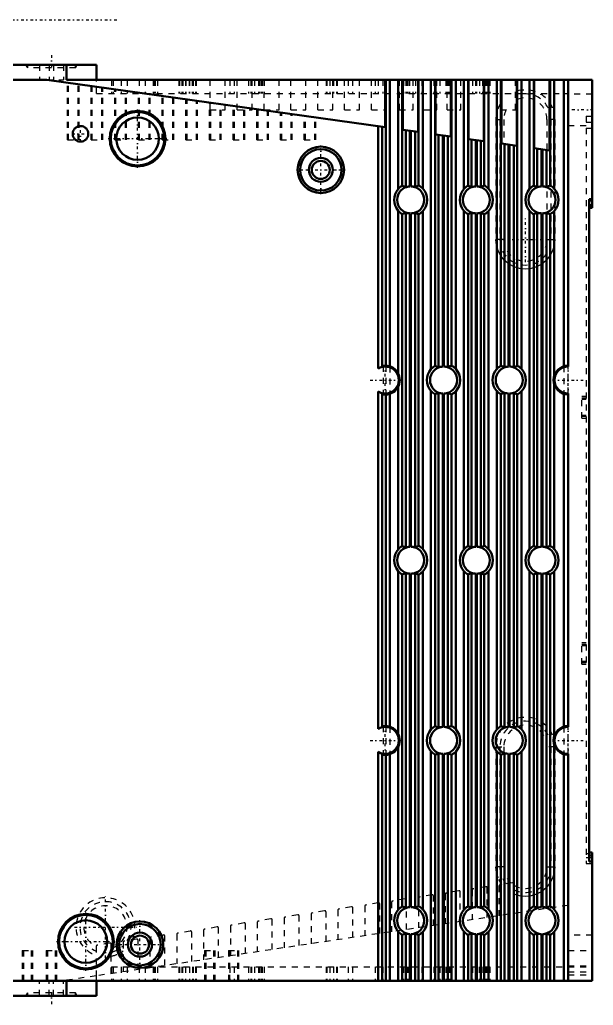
# Model space of a CAD drawing. Header units: millimetres. Extents: x 0 to 217, y 0 to 349.
# Drawn here: x 121.8 to 217.2, y 179.8 to 343.9 of the extents above; entities that cross this region are included whole.
import ezdxf

# ---------------------------------------------------------------- set-up
doc = ezdxf.new("R2010")
doc.units = ezdxf.units.MM
doc.linetypes.add('Center', pattern=[1.5, 0.45, -0.5, 0.05, -0.5])
doc.linetypes.add('Dashed', pattern=[2, 1, -1])
for name, color, linetype, lineweight in [('AM_4', 7, 'Continuous', 50), ('AM_6', 2, 'Continuous', 35), ('AM_7', 7, 'Center', 25), ('AM_9', 6, 'Dashed', 25)]:
    doc.layers.add(name, color=color, linetype=linetype, lineweight=lineweight)

# ---------------------------------------------------------------- blocks, each defined once
blk = doc.blocks.new('4_MADLN05SE_2_in_MADLN05SE_1100')
at = {"layer": 'AM_4'}
for p, q in [((109.04, 336.39), (134.54, 336.39)), ((129.54, 336.39), (129.54, 333.89)), ((134.54, 336.39), (134.54, 333.89)), ((126.29, 333.89), (111.94, 333.89)), ((126.29, 333.89), (182.61, 325.98)), ((217.04, 333.89), (129.54, 333.89)), ((182.61, 325.98), (182.61, 333.89)), ((182.69, 333.89), (182.69, 286.29)), ((183.39, 333.89), (183.39, 286.17)), ((184.75, 333.89), (184.75, 315.7)), ((185.45, 333.89), (185.45, 316.25)), ((185.53, 333.89), (185.53, 325.57)), ((188.08, 325.21), (188.08, 333.89)), ((188.16, 333.89), (188.16, 316.28)), ((188.86, 333.89), (188.86, 315.77)), ((190.22, 333.89), (190.22, 285.7)), ((190.92, 333.89), (190.92, 286.25)), ((191, 333.89), (191, 324.8)), ((193.55, 324.44), (193.55, 333.89)), ((193.63, 333.89), (193.63, 286.28)), ((194.33, 333.89), (194.33, 285.77)), ((195.69, 333.89), (195.69, 315.71)), ((196.39, 333.89), (196.39, 316.26)), ((196.47, 333.89), (196.47, 324.03)), ((199.02, 323.67), (199.02, 333.89)), ((199.1, 333.89), (199.1, 316.28)), ((199.8, 333.89), (199.8, 315.76)), ((201.16, 333.89), (201.16, 285.71)), ((201.86, 333.89), (201.86, 286.26)), ((201.94, 333.89), (201.94, 323.26)), ((204.49, 322.9), (204.49, 333.89)), ((204.57, 333.89), (204.57, 286.28)), ((205.27, 333.89), (205.27, 285.76)), ((206.63, 333.89), (206.63, 315.72)), ((207.33, 333.89), (207.33, 316.26)), ((207.41, 333.89), (207.41, 322.49)), ((209.96, 322.13), (209.96, 333.89)), ((210.04, 333.89), (210.04, 316.27)), ((210.74, 333.89), (210.74, 315.74)), ((212.34, 333.89), (212.34, 286.19)), ((213.04, 333.89), (213.04, 286.14)), ((217.04, 312.56), (217.04, 333.89)), ((181.42, 326.15), (181.42, 285.8)), ((182.11, 326.05), (182.11, 286.11)), ((185.53, 325.57), (188.08, 325.21)), ((186.02, 325.5), (186.02, 316.02)), ((186.72, 325.4), (186.72, 316.14)), ((186.89, 325.38), (186.89, 316.14)), ((187.58, 325.28), (187.58, 316.04)), ((191, 324.8), (193.55, 324.44)), ((191.49, 324.73), (191.49, 286.02)), ((192.19, 324.63), (192.19, 286.14)), ((192.36, 324.61), (192.36, 286.14)), ((193.05, 324.51), (193.05, 286.04)), ((196.47, 324.03), (199.02, 323.67)), ((196.96, 323.96), (196.96, 316.02)), ((197.66, 323.86), (197.66, 316.14)), ((197.83, 323.84), (197.83, 316.14)), ((198.52, 323.74), (198.52, 316.04)), ((201.94, 323.26), (204.49, 322.9)), ((202.43, 323.19), (202.43, 286.02)), ((203.13, 323.09), (203.13, 286.14)), ((203.3, 323.07), (203.3, 286.14)), ((203.99, 322.97), (203.99, 286.04)), ((207.41, 322.49), (209.96, 322.13)), ((207.9, 322.42), (207.9, 316.03)), ((208.6, 322.32), (208.6, 316.14)), ((208.77, 322.3), (208.77, 316.14)), ((209.46, 322.2), (209.46, 316.03)), ((216.54, 314.04), (216.54, 203.76)), ((216.54, 314.04), (217.04, 314.04)), ((184.75, 312.09), (184.75, 284.99)), ((188.86, 312.02), (188.86, 255.77)), ((195.69, 312.08), (195.69, 255.71)), ((199.8, 312.03), (199.8, 255.76)), ((206.63, 312.07), (206.63, 255.72)), ((210.74, 312.04), (210.74, 284.59)), ((216.54, 313.04), (217.04, 313.04)), ((216.54, 312.56), (217.04, 312.56)), ((185.45, 311.54), (185.45, 256.25)), ((186.02, 311.77), (186.02, 256.02)), ((186.72, 311.65), (186.72, 256.14)), ((186.89, 311.64), (186.89, 256.14)), ((187.58, 311.75), (187.58, 256.04)), ((188.16, 311.5), (188.16, 256.28)), ((196.39, 311.53), (196.39, 256.26)), ((196.96, 311.77), (196.96, 256.02)), ((197.66, 311.65), (197.66, 256.14)), ((197.83, 311.64), (197.83, 256.14)), ((198.52, 311.75), (198.52, 256.04)), ((199.1, 311.51), (199.1, 256.28)), ((207.33, 311.53), (207.33, 256.26)), ((207.9, 311.76), (207.9, 256.03)), ((208.6, 311.65), (208.6, 256.14)), ((208.77, 311.65), (208.77, 256.14)), ((209.46, 311.75), (209.46, 256.03)), ((210.04, 311.51), (210.04, 256.27)), ((182.11, 286.11), (182.27, 286.27)), ((184.75, 282.79), (184.75, 255.7)), ((210.74, 283.19), (210.74, 255.74)), ((181.42, 281.99), (181.42, 225.8)), ((182.11, 281.68), (182.11, 226.11)), ((182.27, 281.52), (182.11, 281.68)), ((182.69, 281.49), (182.69, 226.29)), ((183.39, 281.62), (183.39, 226.17)), ((190.22, 282.09), (190.22, 225.7)), ((190.92, 281.54), (190.92, 226.25)), ((191.49, 281.77), (191.49, 226.02)), ((192.19, 281.65), (192.19, 226.14)), ((192.36, 281.64), (192.36, 226.14)), ((193.05, 281.75), (193.05, 226.04)), ((193.63, 281.5), (193.63, 226.28)), ((194.33, 282.02), (194.33, 225.77)), ((201.16, 282.08), (201.16, 225.71)), ((201.86, 281.53), (201.86, 226.26)), ((202.43, 281.77), (202.43, 226.02)), ((203.13, 281.65), (203.13, 226.14)), ((203.3, 281.64), (203.3, 226.14)), ((203.99, 281.75), (203.99, 226.04)), ((204.57, 281.51), (204.57, 226.28)), ((205.27, 282.03), (205.27, 225.76)), ((212.34, 281.6), (212.34, 226.19)), ((213.04, 281.64), (213.04, 226.14)), ((184.75, 252.09), (184.75, 224.99)), ((185.45, 251.54), (185.45, 196.25)), ((186.02, 251.77), (186.02, 196.02)), ((186.72, 251.65), (186.72, 196.14)), ((186.89, 251.64), (186.89, 196.14)), ((187.58, 251.75), (187.58, 196.04)), ((188.16, 251.5), (188.16, 196.28)), ((188.86, 252.02), (188.86, 195.77)), ((195.69, 252.08), (195.69, 195.71)), ((196.39, 251.53), (196.39, 196.26)), ((196.96, 251.77), (196.96, 196.02)), ((197.66, 251.65), (197.66, 196.14)), ((197.83, 251.64), (197.83, 196.14)), ((198.52, 251.75), (198.52, 196.04)), ((199.1, 251.51), (199.1, 196.28)), ((199.8, 252.03), (199.8, 195.76)), ((206.63, 252.07), (206.63, 195.72)), ((207.33, 251.53), (207.33, 196.26)), ((207.9, 251.76), (207.9, 196.03)), ((208.6, 251.65), (208.6, 196.14)), ((208.77, 251.65), (208.77, 196.14)), ((209.46, 251.75), (209.46, 196.03)), ((210.04, 251.51), (210.04, 196.27)), ((210.74, 252.04), (210.74, 224.59)), ((182.11, 226.11), (182.27, 226.27)), ((210.74, 223.19), (210.74, 195.74)), ((181.42, 221.99), (181.42, 183.89)), ((182.11, 221.68), (182.11, 183.89)), ((182.27, 221.52), (182.11, 221.68)), ((183.39, 221.62), (183.39, 183.89)), ((184.75, 222.79), (184.75, 195.7)), ((190.22, 222.09), (190.22, 183.89)), ((190.92, 221.54), (190.92, 183.89)), ((191.49, 221.77), (191.49, 183.89)), ((192.19, 221.65), (192.19, 183.89)), ((192.36, 221.64), (192.36, 183.89)), ((193.05, 221.75), (193.05, 183.89)), ((194.33, 222.02), (194.33, 183.89)), ((201.16, 222.08), (201.16, 183.89)), ((202.43, 221.77), (202.43, 183.89)), ((203.13, 221.65), (203.13, 183.89)), ((203.3, 221.64), (203.3, 183.89)), ((203.99, 221.75), (203.99, 183.89)), ((205.27, 222.03), (205.27, 183.89)), ((212.34, 221.6), (212.34, 183.89)), ((213.04, 221.64), (213.04, 183.89)), ((182.69, 221.49), (182.69, 183.89)), ((193.63, 221.5), (193.63, 183.89)), ((201.86, 221.53), (201.86, 183.89)), ((204.57, 221.51), (204.57, 183.89)), ((216.54, 205.23), (217.04, 205.23)), ((217.04, 183.89), (217.04, 205.23)), ((216.54, 204.76), (217.04, 204.76)), ((216.54, 203.76), (217.04, 203.76)), ((184.75, 192.09), (184.75, 183.89)), ((188.86, 192.02), (188.86, 183.89)), ((195.69, 192.08), (195.69, 183.89)), ((199.8, 192.03), (199.8, 183.89)), ((206.63, 192.07), (206.63, 183.89)), ((210.74, 192.04), (210.74, 183.89)), ((185.45, 191.54), (185.45, 183.89)), ((186.02, 191.77), (186.02, 183.89)), ((186.72, 191.65), (186.72, 183.89)), ((186.89, 191.64), (186.89, 183.89)), ((187.58, 191.75), (187.58, 183.89)), ((188.16, 191.5), (188.16, 183.89)), ((196.39, 191.53), (196.39, 183.89)), ((196.96, 191.77), (196.96, 183.89)), ((197.66, 191.65), (197.66, 183.89)), ((197.83, 191.64), (197.83, 183.89)), ((198.52, 191.75), (198.52, 183.89)), ((199.1, 191.51), (199.1, 183.89)), ((207.33, 191.53), (207.33, 183.89)), ((207.9, 191.76), (207.9, 183.89)), ((208.6, 191.65), (208.6, 183.89)), ((208.77, 191.65), (208.77, 183.89)), ((209.46, 191.75), (209.46, 183.89)), ((210.04, 191.51), (210.04, 183.89)), ((111.94, 183.89), (217.04, 183.89)), ((129.54, 183.89), (129.54, 181.39)), ((134.54, 183.89), (134.54, 181.39)), ((109.04, 181.39), (134.54, 181.39))]:
    blk.add_line(p, q, dxfattribs=at)
for points in [[(184.75, 315.7), (185, 315.95), (185.19, 316.1), (185.35, 316.2), (185.43, 316.25), (185.45, 316.25)], [(185.45, 316.25), (185.78, 316.12), (186.02, 316.02)], [(186.72, 316.14), (186.49, 316.12), (186.29, 316.08), (186.13, 316.04), (186.04, 316.02), (186.02, 316.02)], [(187.58, 316.04), (187.54, 316.05), (187.42, 316.07), (187.25, 316.11), (187.03, 316.14), (186.89, 316.14)], [(187.58, 316.04), (187.91, 316.19), (188.16, 316.28)], [(188.16, 316.28), (188.2, 316.27), (188.29, 316.22), (188.43, 316.14), (188.6, 316.01), (188.86, 315.77)], [(195.69, 315.71), (195.94, 315.96), (196.13, 316.11), (196.29, 316.21), (196.37, 316.25), (196.39, 316.26)], [(196.39, 316.26), (196.72, 316.13), (196.96, 316.02)], [(197.66, 316.14), (197.43, 316.12), (197.23, 316.09), (197.07, 316.05), (196.98, 316.02), (196.96, 316.02)], [(198.52, 316.04), (198.48, 316.04), (198.36, 316.07), (198.19, 316.11), (197.97, 316.14), (197.83, 316.14)], [(198.52, 316.04), (198.85, 316.18), (199.1, 316.28)], [(199.1, 316.28), (199.14, 316.27), (199.23, 316.22), (199.37, 316.13), (199.54, 316), (199.8, 315.76)], [(206.63, 315.72), (206.88, 315.97), (207.07, 316.11), (207.23, 316.22), (207.32, 316.26), (207.33, 316.26)], [(207.33, 316.26), (207.66, 316.13), (207.9, 316.03)], [(208.6, 316.14), (208.38, 316.12), (208.17, 316.09), (208.01, 316.05), (207.92, 316.03), (207.9, 316.03)], [(209.46, 316.03), (209.42, 316.04), (209.3, 316.07), (209.13, 316.11), (208.91, 316.13), (208.77, 316.14)], [(209.46, 316.03), (209.79, 316.18), (210.04, 316.27)], [(210.04, 316.27), (210.08, 316.26), (210.17, 316.21), (210.31, 316.12), (210.48, 316), (210.74, 315.74)], [(185.45, 311.54), (185.41, 311.55), (185.32, 311.6), (185.19, 311.69), (185.02, 311.82), (184.75, 312.09)], [(188.86, 312.02), (188.6, 311.78), (188.41, 311.64), (188.25, 311.54), (188.17, 311.51), (188.16, 311.5)], [(196.39, 311.53), (196.35, 311.55), (196.26, 311.6), (196.12, 311.69), (195.96, 311.82), (195.69, 312.08)], [(199.8, 312.03), (199.54, 311.79), (199.35, 311.65), (199.19, 311.55), (199.11, 311.51), (199.1, 311.51)], [(207.33, 311.53), (207.29, 311.54), (207.2, 311.59), (207.06, 311.68), (206.9, 311.81), (206.63, 312.07)], [(210.74, 312.04), (210.49, 311.8), (210.29, 311.66), (210.13, 311.56), (210.05, 311.52), (210.04, 311.51)], [(186.02, 311.77), (185.7, 311.63), (185.45, 311.54)], [(186.02, 311.77), (186.07, 311.76), (186.18, 311.73), (186.36, 311.69), (186.58, 311.66), (186.72, 311.65)], [(186.89, 311.64), (187.11, 311.66), (187.31, 311.69), (187.47, 311.72), (187.57, 311.75), (187.58, 311.75)], [(188.16, 311.5), (187.82, 311.64), (187.58, 311.75)], [(196.96, 311.77), (196.64, 311.63), (196.39, 311.53)], [(196.96, 311.77), (197.01, 311.76), (197.12, 311.73), (197.3, 311.69), (197.52, 311.66), (197.66, 311.65)], [(197.83, 311.64), (198.05, 311.66), (198.25, 311.69), (198.41, 311.73), (198.51, 311.75), (198.52, 311.75)], [(199.1, 311.51), (198.76, 311.64), (198.52, 311.75)], [(207.9, 311.76), (207.58, 311.62), (207.33, 311.53)], [(207.9, 311.76), (207.95, 311.75), (208.06, 311.73), (208.24, 311.69), (208.46, 311.66), (208.6, 311.65)], [(208.77, 311.65), (208.99, 311.66), (209.19, 311.69), (209.35, 311.73), (209.45, 311.75), (209.46, 311.75)], [(210.04, 311.51), (209.7, 311.65), (209.46, 311.75)], [(182.11, 286.11), (182.07, 286.09), (181.95, 286.05), (181.78, 285.99), (181.58, 285.89), (181.42, 285.8)], [(190.22, 285.7), (190.47, 285.95), (190.66, 286.1), (190.82, 286.2), (190.9, 286.25), (190.92, 286.25)], [(190.92, 286.25), (191.25, 286.12), (191.49, 286.02)], [(192.19, 286.14), (191.96, 286.12), (191.76, 286.08), (191.6, 286.04), (191.51, 286.02), (191.49, 286.02)], [(193.05, 286.04), (193.01, 286.05), (192.89, 286.07), (192.72, 286.11), (192.5, 286.14), (192.36, 286.14)], [(193.05, 286.04), (193.38, 286.19), (193.63, 286.28)], [(193.63, 286.28), (193.67, 286.27), (193.76, 286.22), (193.9, 286.14), (194.07, 286.01), (194.33, 285.77)], [(201.16, 285.71), (201.41, 285.96), (201.6, 286.11), (201.76, 286.21), (201.84, 286.25), (201.86, 286.26)], [(201.86, 286.26), (202.19, 286.13), (202.43, 286.02)], [(203.13, 286.14), (202.9, 286.12), (202.7, 286.09), (202.54, 286.05), (202.45, 286.02), (202.43, 286.02)], [(203.99, 286.04), (203.95, 286.04), (203.83, 286.07), (203.66, 286.11), (203.44, 286.14), (203.3, 286.14)], [(203.99, 286.04), (204.32, 286.18), (204.57, 286.28)], [(204.57, 286.28), (204.61, 286.27), (204.7, 286.22), (204.84, 286.13), (205.01, 286), (205.27, 285.76)], [(181.42, 281.99), (181.65, 281.86), (181.87, 281.76), (182.03, 281.71), (182.1, 281.68), (182.11, 281.68)], [(190.92, 281.54), (190.88, 281.55), (190.79, 281.6), (190.66, 281.69), (190.49, 281.82), (190.22, 282.09)], [(191.49, 281.77), (191.17, 281.63), (190.92, 281.54)], [(191.49, 281.77), (191.54, 281.76), (191.65, 281.73), (191.83, 281.69), (192.05, 281.66), (192.19, 281.65)], [(192.36, 281.64), (192.58, 281.66), (192.78, 281.69), (192.94, 281.72), (193.04, 281.75), (193.05, 281.75)], [(193.63, 281.5), (193.29, 281.64), (193.05, 281.75)], [(194.33, 282.02), (194.07, 281.78), (193.88, 281.64), (193.72, 281.54), (193.64, 281.51), (193.63, 281.5)], [(201.86, 281.53), (201.82, 281.55), (201.73, 281.6), (201.59, 281.69), (201.43, 281.82), (201.16, 282.08)], [(202.43, 281.77), (202.11, 281.63), (201.86, 281.53)], [(202.43, 281.77), (202.48, 281.76), (202.59, 281.73), (202.77, 281.69), (202.99, 281.66), (203.13, 281.65)], [(203.3, 281.64), (203.52, 281.66), (203.72, 281.69), (203.88, 281.73), (203.98, 281.75), (203.99, 281.75)], [(204.57, 281.51), (204.23, 281.64), (203.99, 281.75)], [(205.27, 282.03), (205.01, 281.79), (204.82, 281.65), (204.66, 281.55), (204.58, 281.51), (204.57, 281.51)], [(184.75, 255.7), (185, 255.95), (185.19, 256.1), (185.35, 256.2), (185.43, 256.25), (185.45, 256.25)], [(185.45, 256.25), (185.78, 256.12), (186.02, 256.02)], [(186.72, 256.14), (186.49, 256.12), (186.29, 256.08), (186.13, 256.04), (186.04, 256.02), (186.02, 256.02)], [(187.58, 256.04), (187.54, 256.05), (187.42, 256.07), (187.25, 256.11), (187.03, 256.14), (186.89, 256.14)], [(187.58, 256.04), (187.91, 256.19), (188.16, 256.28)], [(188.16, 256.28), (188.2, 256.27), (188.29, 256.22), (188.43, 256.14), (188.6, 256.01), (188.86, 255.77)], [(195.69, 255.71), (195.94, 255.96), (196.13, 256.11), (196.29, 256.21), (196.37, 256.25), (196.39, 256.26)], [(196.39, 256.26), (196.72, 256.13), (196.96, 256.02)], [(197.66, 256.14), (197.43, 256.12), (197.23, 256.09), (197.07, 256.05), (196.98, 256.02), (196.96, 256.02)], [(198.52, 256.04), (198.48, 256.04), (198.36, 256.07), (198.19, 256.11), (197.97, 256.14), (197.83, 256.14)], [(198.52, 256.04), (198.85, 256.18), (199.1, 256.28)], [(199.1, 256.28), (199.14, 256.27), (199.23, 256.22), (199.37, 256.13), (199.54, 256), (199.8, 255.76)], [(206.63, 255.72), (206.88, 255.97), (207.07, 256.11), (207.23, 256.22), (207.32, 256.26), (207.33, 256.26)], [(207.33, 256.26), (207.66, 256.13), (207.9, 256.03)], [(208.6, 256.14), (208.38, 256.12), (208.17, 256.09), (208.01, 256.05), (207.92, 256.03), (207.9, 256.03)], [(209.46, 256.03), (209.42, 256.04), (209.3, 256.07), (209.13, 256.11), (208.91, 256.13), (208.77, 256.14)], [(209.46, 256.03), (209.79, 256.18), (210.04, 256.27)], [(210.04, 256.27), (210.08, 256.26), (210.17, 256.21), (210.31, 256.12), (210.48, 256), (210.74, 255.74)], [(185.45, 251.54), (185.41, 251.55), (185.32, 251.6), (185.19, 251.69), (185.02, 251.82), (184.75, 252.09)], [(186.02, 251.77), (185.7, 251.63), (185.45, 251.54)], [(186.02, 251.77), (186.07, 251.76), (186.18, 251.73), (186.36, 251.69), (186.58, 251.66), (186.72, 251.65)], [(186.89, 251.64), (187.11, 251.66), (187.31, 251.69), (187.47, 251.72), (187.57, 251.75), (187.58, 251.75)], [(188.16, 251.5), (187.82, 251.64), (187.58, 251.75)], [(188.86, 252.02), (188.6, 251.78), (188.41, 251.64), (188.25, 251.54), (188.17, 251.51), (188.16, 251.5)], [(196.39, 251.53), (196.35, 251.55), (196.26, 251.6), (196.12, 251.69), (195.96, 251.82), (195.69, 252.08)], [(196.96, 251.77), (196.64, 251.63), (196.39, 251.53)], [(196.96, 251.77), (197.01, 251.76), (197.12, 251.73), (197.3, 251.69), (197.52, 251.66), (197.66, 251.65)], [(197.83, 251.64), (198.05, 251.66), (198.25, 251.69), (198.41, 251.73), (198.51, 251.75), (198.52, 251.75)], [(199.1, 251.51), (198.76, 251.64), (198.52, 251.75)], [(199.8, 252.03), (199.54, 251.79), (199.35, 251.65), (199.19, 251.55), (199.11, 251.51), (199.1, 251.51)], [(207.33, 251.53), (207.29, 251.54), (207.2, 251.59), (207.06, 251.68), (206.9, 251.81), (206.63, 252.07)], [(207.9, 251.76), (207.58, 251.62), (207.33, 251.53)], [(207.9, 251.76), (207.95, 251.75), (208.06, 251.73), (208.24, 251.69), (208.46, 251.66), (208.6, 251.65)], [(208.77, 251.65), (208.99, 251.66), (209.19, 251.69), (209.35, 251.73), (209.45, 251.75), (209.46, 251.75)], [(210.04, 251.51), (209.7, 251.65), (209.46, 251.75)], [(210.74, 252.04), (210.49, 251.8), (210.29, 251.66), (210.13, 251.56), (210.05, 251.52), (210.04, 251.51)], [(182.11, 226.11), (182.07, 226.09), (181.95, 226.05), (181.78, 225.99), (181.58, 225.89), (181.42, 225.8)], [(190.22, 225.7), (190.47, 225.95), (190.66, 226.1), (190.82, 226.2), (190.9, 226.25), (190.92, 226.25)], [(190.92, 226.25), (191.25, 226.12), (191.49, 226.02)], [(192.19, 226.14), (191.96, 226.12), (191.76, 226.08), (191.6, 226.04), (191.51, 226.02), (191.49, 226.02)], [(193.05, 226.04), (193.01, 226.05), (192.89, 226.07), (192.72, 226.11), (192.5, 226.14), (192.36, 226.14)], [(193.05, 226.04), (193.38, 226.19), (193.63, 226.28)], [(193.63, 226.28), (193.67, 226.27), (193.76, 226.22), (193.9, 226.14), (194.07, 226.01), (194.33, 225.77)], [(201.16, 225.71), (201.41, 225.96), (201.6, 226.11), (201.76, 226.21), (201.84, 226.25), (201.86, 226.26)], [(201.86, 226.26), (202.19, 226.13), (202.43, 226.02)], [(203.13, 226.14), (202.9, 226.12), (202.7, 226.09), (202.54, 226.05), (202.45, 226.02), (202.43, 226.02)], [(203.99, 226.04), (203.95, 226.04), (203.83, 226.07), (203.66, 226.11), (203.44, 226.14), (203.3, 226.14)], [(203.99, 226.04), (204.32, 226.18), (204.57, 226.28)], [(204.57, 226.28), (204.61, 226.27), (204.7, 226.22), (204.84, 226.13), (205.01, 226), (205.27, 225.76)], [(181.42, 221.99), (181.65, 221.86), (181.87, 221.76), (182.03, 221.71), (182.1, 221.68), (182.11, 221.68)], [(190.92, 221.54), (190.88, 221.55), (190.79, 221.6), (190.66, 221.69), (190.49, 221.82), (190.22, 222.09)], [(191.49, 221.77), (191.17, 221.63), (190.92, 221.54)], [(191.49, 221.77), (191.54, 221.76), (191.65, 221.73), (191.83, 221.69), (192.05, 221.66), (192.19, 221.65)], [(192.36, 221.64), (192.58, 221.66), (192.78, 221.69), (192.94, 221.72), (193.04, 221.75), (193.05, 221.75)], [(193.63, 221.5), (193.29, 221.64), (193.05, 221.75)], [(194.33, 222.02), (194.07, 221.78), (193.88, 221.64), (193.72, 221.54), (193.64, 221.51), (193.63, 221.5)], [(201.86, 221.53), (201.82, 221.55), (201.73, 221.6), (201.59, 221.69), (201.43, 221.82), (201.16, 222.08)], [(202.43, 221.77), (202.11, 221.63), (201.86, 221.53)], [(202.43, 221.77), (202.48, 221.76), (202.59, 221.73), (202.77, 221.69), (202.99, 221.66), (203.13, 221.65)], [(203.3, 221.64), (203.52, 221.66), (203.72, 221.69), (203.88, 221.73), (203.98, 221.75), (203.99, 221.75)], [(204.57, 221.51), (204.23, 221.64), (203.99, 221.75)], [(205.27, 222.03), (205.01, 221.79), (204.82, 221.65), (204.66, 221.55), (204.58, 221.51), (204.57, 221.51)], [(184.75, 195.7), (185, 195.95), (185.19, 196.1), (185.35, 196.2), (185.43, 196.25), (185.45, 196.25)], [(185.45, 196.25), (185.78, 196.12), (186.02, 196.02)], [(186.72, 196.14), (186.49, 196.12), (186.29, 196.08), (186.13, 196.04), (186.04, 196.02), (186.02, 196.02)], [(187.58, 196.04), (187.54, 196.05), (187.42, 196.07), (187.25, 196.11), (187.03, 196.14), (186.89, 196.14)], [(187.58, 196.04), (187.91, 196.19), (188.16, 196.28)], [(188.16, 196.28), (188.2, 196.27), (188.29, 196.22), (188.43, 196.14), (188.6, 196.01), (188.86, 195.77)], [(195.69, 195.71), (195.94, 195.96), (196.13, 196.11), (196.29, 196.21), (196.37, 196.25), (196.39, 196.26)], [(196.39, 196.26), (196.72, 196.13), (196.96, 196.02)], [(197.66, 196.14), (197.43, 196.12), (197.23, 196.09), (197.07, 196.05), (196.98, 196.02), (196.96, 196.02)], [(198.52, 196.04), (198.48, 196.04), (198.36, 196.07), (198.19, 196.11), (197.97, 196.14), (197.83, 196.14)], [(198.52, 196.04), (198.85, 196.18), (199.1, 196.28)], [(199.1, 196.28), (199.14, 196.27), (199.23, 196.22), (199.37, 196.13), (199.54, 196), (199.8, 195.76)], [(206.63, 195.72), (206.88, 195.97), (207.07, 196.11), (207.23, 196.22), (207.32, 196.26), (207.33, 196.26)], [(207.33, 196.26), (207.66, 196.13), (207.9, 196.03)], [(208.6, 196.14), (208.38, 196.12), (208.17, 196.09), (208.01, 196.05), (207.92, 196.03), (207.9, 196.03)], [(209.46, 196.03), (209.42, 196.04), (209.3, 196.07), (209.13, 196.11), (208.91, 196.13), (208.77, 196.14)], [(209.46, 196.03), (209.79, 196.18), (210.04, 196.27)], [(210.04, 196.27), (210.08, 196.26), (210.17, 196.21), (210.31, 196.12), (210.48, 196), (210.74, 195.74)], [(185.45, 191.54), (185.41, 191.55), (185.32, 191.6), (185.19, 191.69), (185.02, 191.82), (184.75, 192.09)], [(188.86, 192.02), (188.6, 191.78), (188.41, 191.64), (188.25, 191.54), (188.17, 191.51), (188.16, 191.5)], [(196.39, 191.53), (196.35, 191.55), (196.26, 191.6), (196.12, 191.69), (195.96, 191.82), (195.69, 192.08)], [(199.8, 192.03), (199.54, 191.79), (199.35, 191.65), (199.19, 191.55), (199.11, 191.51), (199.1, 191.51)], [(207.33, 191.53), (207.29, 191.54), (207.2, 191.59), (207.06, 191.68), (206.9, 191.81), (206.63, 192.07)], [(210.74, 192.04), (210.49, 191.8), (210.29, 191.66), (210.13, 191.56), (210.05, 191.52), (210.04, 191.51)], [(186.02, 191.77), (185.7, 191.63), (185.45, 191.54)], [(186.02, 191.77), (186.07, 191.76), (186.18, 191.73), (186.36, 191.69), (186.58, 191.66), (186.72, 191.65)], [(186.89, 191.64), (187.11, 191.66), (187.31, 191.69), (187.47, 191.72), (187.57, 191.75), (187.58, 191.75)], [(188.16, 191.5), (187.82, 191.64), (187.58, 191.75)], [(196.96, 191.77), (196.64, 191.63), (196.39, 191.53)], [(196.96, 191.77), (197.01, 191.76), (197.12, 191.73), (197.3, 191.69), (197.52, 191.66), (197.66, 191.65)], [(197.83, 191.64), (198.05, 191.66), (198.25, 191.69), (198.41, 191.73), (198.51, 191.75), (198.52, 191.75)], [(199.1, 191.51), (198.76, 191.64), (198.52, 191.75)], [(207.9, 191.76), (207.58, 191.62), (207.33, 191.53)], [(207.9, 191.76), (207.95, 191.75), (208.06, 191.73), (208.24, 191.69), (208.46, 191.66), (208.6, 191.65)], [(208.77, 191.65), (208.99, 191.66), (209.19, 191.69), (209.35, 191.73), (209.45, 191.75), (209.46, 191.75)], [(210.04, 191.51), (209.7, 191.65), (209.46, 191.75)]]:
    blk.add_lwpolyline(points, dxfattribs=at)
for centre, radius in [((141.38, 324.09), 4.64), ((141.38, 324.09), 4.46), ((141.38, 324.09), 3.54), ((131.88, 324.89), 1.3), ((171.88, 318.89), 3.87), ((171.88, 318.89), 3.45), ((171.88, 318.89), 2), ((171.88, 318.89), 1.5), ((132.78, 190.39), 4.64), ((132.78, 190.39), 4.46), ((132.78, 190.39), 3.55), ((141.78, 189.89), 3.87), ((141.78, 189.89), 3.45), ((141.78, 189.89), 2), ((141.78, 189.89), 1.5)]:
    blk.add_circle(centre, radius, dxfattribs=at)
for centre, radius, start, end in [((186.84, 313.89), 2.76, 139.1676, 220.8324), ((186.84, 313.89), 2.25, 92.8592, 267.1408), ((186.84, 313.89), 2.25, 271.2707, 88.7293), ((186.84, 313.89), 2.76, 317.2236, 42.7764), ((197.77, 313.89), 2.76, 138.8507, 221.1493), ((197.77, 313.89), 2.25, 92.6043, 267.3957), ((197.77, 313.89), 2.25, 271.5254, 88.4746), ((197.77, 313.89), 2.76, 317.5306, 42.4694), ((208.7, 313.89), 2.76, 138.5358, 221.4642), ((208.7, 313.89), 2.25, 92.3494, 267.6506), ((208.7, 313.89), 2.25, 271.7802, 88.2198), ((208.7, 313.89), 2.76, 317.8393, 42.1607), ((182.62, 283.89), 2.25, 237.7659, 122.2341), ((182.62, 283.89), 2.4, 261.8252, 98.1748), ((192.31, 283.89), 2.76, 139.1676, 220.8324), ((192.31, 283.89), 2.25, 92.8592, 267.1408), ((192.31, 283.89), 2.25, 271.2707, 88.7293), ((192.31, 283.89), 2.76, 317.2236, 42.7764), ((203.24, 283.89), 2.76, 138.8507, 221.1493), ((203.24, 283.89), 2.25, 92.6043, 267.3957), ((203.24, 283.89), 2.25, 271.5254, 88.4746), ((203.24, 283.89), 2.76, 317.5306, 42.4694), ((213.04, 283.89), 2.4, 90, 270), ((213.04, 283.89), 2.25, 90, 270), ((186.84, 253.89), 2.25, 92.8592, 267.1408), ((186.84, 253.89), 2.25, 271.2707, 88.7293), ((197.77, 253.89), 2.25, 92.6043, 267.3957), ((197.77, 253.89), 2.25, 271.5254, 88.4746), ((208.7, 253.89), 2.25, 92.3494, 267.6506), ((208.7, 253.89), 2.25, 271.7802, 88.2198), ((186.84, 253.89), 2.76, 139.1676, 220.8324), ((186.84, 253.89), 2.76, 317.2236, 42.7764), ((197.77, 253.89), 2.76, 138.8507, 221.1493), ((197.77, 253.89), 2.76, 317.5306, 42.4694), ((208.7, 253.89), 2.76, 138.5358, 221.4642), ((208.7, 253.89), 2.76, 317.8393, 42.1607), ((182.62, 223.89), 2.25, 237.7659, 122.2341), ((182.62, 223.89), 2.4, 261.8252, 98.1748), ((192.31, 223.89), 2.76, 139.1676, 220.8324), ((192.31, 223.89), 2.25, 92.8592, 267.1408), ((192.31, 223.89), 2.25, 271.2707, 88.7293), ((192.31, 223.89), 2.76, 317.2236, 42.7764), ((203.24, 223.89), 2.76, 138.8507, 221.1493), ((203.24, 223.89), 2.25, 92.6043, 267.3957), ((203.24, 223.89), 2.25, 271.5254, 88.4746), ((203.24, 223.89), 2.76, 317.5306, 42.4694), ((213.04, 223.89), 2.4, 90, 270), ((213.04, 223.89), 2.25, 90, 270), ((186.84, 193.89), 2.76, 139.1676, 220.8324), ((186.84, 193.89), 2.25, 92.8592, 267.1408), ((186.84, 193.89), 2.25, 271.2707, 88.7293), ((186.84, 193.89), 2.76, 317.2236, 42.7764), ((197.77, 193.89), 2.76, 138.8507, 221.1493), ((197.77, 193.89), 2.25, 92.6043, 267.3957), ((197.77, 193.89), 2.25, 271.5254, 88.4746), ((197.77, 193.89), 2.76, 317.5306, 42.4694), ((208.7, 193.89), 2.76, 138.5358, 221.4642), ((208.7, 193.89), 2.25, 92.3494, 267.6506), ((208.7, 193.89), 2.25, 271.7802, 88.2198), ((208.7, 193.89), 2.76, 317.8393, 42.1607)]:
    blk.add_arc(centre, radius, start, end, dxfattribs=at)
at = {"layer": 'AM_7'}
for p, q in [((83.24, 343.89), (138.24, 343.89)), ((127.04, 337.99), (127.04, 335.79)), ((141.38, 319.23), (141.38, 328.96)), ((217.24, 328.89), (212.84, 328.89)), ((131.88, 323.53), (131.88, 326.26)), ((130.51, 324.89), (133.24, 324.89)), ((136.51, 324.09), (146.24, 324.09)), ((171.88, 314.84), (171.88, 322.95)), ((167.82, 318.89), (175.93, 318.89)), ((205.94, 303.53), (205.94, 311.06)), ((202.17, 307.29), (209.7, 307.29)), ((182.62, 281.37), (182.62, 286.41)), ((213.04, 281.37), (213.04, 286.41)), ((180.09, 283.89), (185.14, 283.89)), ((210.51, 283.89), (215.56, 283.89)), ((182.62, 221.37), (182.62, 226.41)), ((213.04, 221.37), (213.04, 226.41)), ((180.09, 223.89), (185.14, 223.89)), ((210.51, 223.89), (215.56, 223.89)), ((136.04, 187.64), (136.04, 197.95)), ((132.78, 185.53), (132.78, 195.26)), ((141.78, 185.84), (141.78, 193.95)), ((130.88, 192.79), (141.19, 192.79)), ((127.91, 190.39), (137.64, 190.39)), ((137.72, 189.89), (145.83, 189.89)), ((127.04, 181.99), (127.04, 179.79))]:
    blk.add_line(p, q, dxfattribs=at)
at = {"layer": 'AM_9'}
for p, q in [((122.74, 336.39), (123.04, 335.89)), ((123.04, 336.39), (123.04, 335.89)), ((131.04, 335.89), (123.04, 335.89)), ((125.04, 336.39), (125.04, 333.89)), ((126.69, 336.39), (126.69, 333.89)), ((127.39, 336.39), (127.39, 333.89)), ((129.04, 336.39), (129.04, 333.89)), ((131.04, 335.89), (131.04, 336.39)), ((131.04, 335.89), (131.34, 336.39)), ((126.29, 333.89), (129.04, 333.89)), ((129.71, 323.89), (129.71, 333.41)), ((129.91, 323.89), (129.91, 333.39)), ((131.48, 323.89), (131.48, 333.16)), ((131.68, 323.89), (131.68, 333.14)), ((134.54, 331.59), (134.54, 333.89)), ((137.04, 333.89), (137.04, 331.59)), ((137.34, 333.89), (137.34, 331.59)), ((138.67, 333.89), (138.67, 331.59)), ((139.67, 333.89), (139.67, 331.59)), ((141.67, 333.89), (141.67, 331.59)), ((142.67, 333.89), (142.67, 331.59)), ((144, 333.89), (144, 331.59)), ((144.21, 333.89), (144.21, 331.59)), ((144.3, 333.89), (144.3, 331.59)), ((144.71, 333.89), (144.71, 331.59)), ((148.26, 333.89), (148.26, 331.59)), ((148.36, 333.89), (148.36, 331.59)), ((148.76, 333.89), (148.76, 331.59)), ((148.87, 333.89), (148.87, 331.59)), ((148.94, 333.89), (148.94, 331.59)), ((149.37, 333.89), (149.37, 331.59)), ((149.44, 333.89), (149.44, 331.59)), ((149.95, 333.89), (149.95, 331.59)), ((150.02, 333.89), (150.02, 331.59)), ((150.45, 333.89), (150.45, 331.59)), ((150.52, 333.89), (150.52, 331.59)), ((150.63, 333.89), (150.63, 331.59)), ((151.03, 333.89), (151.03, 331.59)), ((151.13, 333.89), (151.13, 331.59)), ((153.49, 328.89), (153.49, 333.89)), ((155.99, 328.89), (155.99, 333.89)), ((156.72, 333.89), (156.72, 331.59)), ((157.47, 333.89), (157.47, 331.59)), ((157.96, 328.89), (157.96, 333.89)), ((159.86, 333.89), (159.86, 331.59)), ((160.26, 333.89), (160.26, 331.59)), ((160.37, 333.89), (160.37, 331.59)), ((160.46, 328.89), (160.46, 333.89)), ((160.87, 333.89), (160.87, 331.59)), ((161.52, 333.89), (161.52, 331.59)), ((161.72, 333.89), (161.72, 331.59)), ((162.02, 333.89), (162.02, 331.59)), ((162.12, 333.89), (162.12, 331.59)), ((162.43, 328.89), (162.43, 333.89)), ((162.47, 333.89), (162.47, 331.59)), ((164.93, 328.89), (164.93, 333.89)), ((166.9, 328.89), (166.9, 333.89)), ((169.4, 328.89), (169.4, 333.89)), ((171.37, 328.89), (171.37, 333.89)), ((172.77, 333.89), (172.77, 331.59)), ((172.87, 333.89), (172.87, 331.59)), ((173.37, 333.89), (173.37, 331.59)), ((173.87, 328.89), (173.87, 333.89)), ((174.02, 333.89), (174.02, 331.59)), ((174.52, 333.89), (174.52, 331.59)), ((174.62, 333.89), (174.62, 331.59)), ((175.84, 328.89), (175.84, 333.89)), ((176.43, 333.89), (176.43, 331.59)), ((177.18, 333.89), (177.18, 331.59)), ((178.34, 328.89), (178.34, 333.89)), ((180.31, 328.89), (180.31, 333.89)), ((180.93, 333.89), (180.93, 331.59)), ((181.43, 333.89), (181.43, 331.59)), ((182.18, 333.89), (182.18, 331.59)), ((182.81, 328.89), (182.81, 333.89)), ((184.99, 328.89), (184.99, 333.89)), ((185.63, 333.89), (185.63, 331.59)), ((186.04, 333.89), (186.04, 331.59)), ((186.13, 333.89), (186.13, 331.59)), ((186.34, 333.89), (186.34, 331.59)), ((186.63, 333.89), (186.63, 331.59)), ((187.25, 328.89), (187.25, 333.89)), ((187.67, 333.89), (187.67, 331.59)), ((188.67, 333.89), (188.67, 331.59)), ((188.96, 328.89), (188.96, 333.89)), ((190.67, 333.89), (190.67, 331.59)), ((191.22, 328.89), (191.22, 333.89)), ((191.67, 333.89), (191.67, 331.59)), ((192.71, 333.89), (192.71, 331.59)), ((192.93, 328.89), (192.93, 333.89)), ((193, 333.89), (193, 331.59)), ((193.21, 333.89), (193.21, 331.59)), ((193.3, 333.89), (193.3, 331.59)), ((193.71, 333.89), (193.71, 331.59)), ((195.19, 328.89), (195.19, 333.89)), ((197.12, 333.89), (197.12, 331.59)), ((197.62, 333.89), (197.62, 331.59)), ((197.8, 333.89), (197.8, 331.59)), ((198.3, 333.89), (198.3, 331.59)), ((198.81, 333.89), (198.81, 331.59)), ((199.31, 333.89), (199.31, 331.59)), ((199.49, 333.89), (199.49, 331.59)), ((199.99, 333.89), (199.99, 331.59)), ((201.79, 328.89), (201.79, 333.89)), ((204.29, 328.89), (204.29, 333.89)), ((133.65, 323.89), (133.65, 332.86)), ((133.85, 323.89), (133.85, 332.83)), ((134.54, 331.59), (213.04, 331.59)), ((135.42, 323.89), (135.42, 332.61)), ((135.62, 323.89), (135.62, 332.58)), ((137.59, 323.89), (137.59, 332.31)), ((137.79, 323.89), (137.79, 332.28)), ((139.36, 323.89), (139.36, 332.06)), ((139.56, 323.89), (139.56, 332.03)), ((141.53, 323.89), (141.53, 331.75)), ((141.73, 323.89), (141.73, 331.72)), ((143.3, 323.89), (143.3, 331.5)), ((217.04, 331.49), (213.04, 331.49)), ((143.5, 323.89), (143.5, 331.48)), ((145.47, 323.89), (145.47, 331.2)), ((145.67, 323.89), (145.67, 331.17)), ((147.24, 323.89), (147.24, 330.95)), ((147.44, 323.89), (147.44, 330.92)), ((149.41, 323.89), (149.41, 330.64)), ((149.61, 323.89), (149.61, 330.62)), ((151.18, 323.89), (151.18, 330.4)), ((151.38, 323.89), (151.38, 330.37)), ((153.35, 323.89), (153.35, 330.09)), ((153.55, 323.89), (153.55, 330.06)), ((155.12, 323.89), (155.12, 329.84)), ((153.49, 328.89), (155.99, 328.89)), ((155.32, 323.89), (155.32, 329.81)), ((157.29, 323.89), (157.29, 329.54)), ((157.49, 323.89), (157.49, 329.51)), ((157.96, 328.89), (160.46, 328.89)), ((159.06, 323.89), (159.06, 329.29)), ((159.26, 323.89), (159.26, 329.26)), ((161.23, 323.89), (161.23, 328.98)), ((161.43, 323.89), (161.43, 328.96)), ((162.43, 328.89), (164.93, 328.89)), ((163, 323.89), (163, 328.73)), ((163.2, 323.89), (163.2, 328.71)), ((165.17, 323.89), (165.17, 328.43)), ((165.37, 323.89), (165.37, 328.4)), ((166.9, 328.89), (169.4, 328.89)), ((171.37, 328.89), (173.87, 328.89)), ((175.84, 328.89), (178.34, 328.89)), ((180.31, 328.89), (182.81, 328.89)), ((184.99, 328.89), (187.25, 328.89)), ((188.96, 328.89), (191.22, 328.89)), ((192.93, 328.89), (195.19, 328.89)), ((201.79, 328.89), (204.29, 328.89)), ((166.94, 323.89), (166.94, 328.18)), ((167.14, 323.89), (167.14, 328.15)), ((169.11, 323.89), (169.11, 327.88)), ((169.31, 323.89), (169.31, 327.85)), ((170.88, 323.89), (170.88, 327.63)), ((171.08, 323.89), (171.08, 327.6)), ((201.03, 327.29), (202.35, 327.29)), ((201.03, 327.29), (201.03, 307.29)), ((201.69, 327.29), (201.69, 307.29)), ((202.35, 327.29), (202.35, 307.29)), ((209.52, 327.29), (209.52, 307.29)), ((210.85, 327.29), (209.52, 327.29)), ((210.19, 327.29), (210.19, 307.29)), ((210.85, 327.29), (210.85, 307.29)), ((216.04, 327.85), (217.04, 327.85)), ((216.04, 327.85), (216.04, 203.38)), ((216.04, 326.85), (217.04, 326.85)), ((213.04, 326.29), (217.04, 326.29)), ((216.04, 325.85), (217.04, 325.85)), ((129.71, 323.89), (131.68, 323.89)), ((133.65, 323.89), (135.62, 323.89)), ((137.59, 323.89), (139.56, 323.89)), ((141.53, 323.89), (143.5, 323.89)), ((145.47, 323.89), (147.44, 323.89)), ((149.41, 323.89), (151.38, 323.89)), ((153.35, 323.89), (155.32, 323.89)), ((157.29, 323.89), (159.26, 323.89)), ((161.23, 323.89), (163.2, 323.89)), ((165.17, 323.89), (167.14, 323.89)), ((169.11, 323.89), (171.08, 323.89)), ((216.54, 313.72), (217.04, 313.72)), ((216.54, 312.72), (217.04, 312.72)), ((202.35, 307.29), (201.02, 307.29)), ((209.52, 307.29), (210.85, 307.29)), ((182.27, 286.27), (182.27, 281.52)), ((182.69, 286.29), (182.69, 281.49)), ((183.39, 286.17), (183.39, 281.62)), ((212.34, 286.19), (212.34, 281.6)), ((213.04, 281.64), (213.04, 286.14)), ((184.75, 284.99), (184.75, 282.79)), ((210.74, 284.59), (210.74, 283.19)), ((215.31, 281.22), (216.04, 281.22)), ((215.31, 277.57), (215.31, 281.22)), ((215.31, 280.91), (216.04, 280.91)), ((215.31, 280.71), (216.04, 280.71)), ((215.31, 278.07), (216.04, 278.07)), ((215.31, 277.87), (216.04, 277.87)), ((215.31, 277.57), (216.04, 277.57)), ((215.31, 240.22), (216.04, 240.22)), ((215.31, 236.57), (215.31, 240.22)), ((215.31, 239.91), (216.04, 239.91)), ((215.31, 239.71), (216.04, 239.71)), ((215.31, 237.07), (216.04, 237.07)), ((215.31, 236.87), (216.04, 236.87)), ((215.31, 236.57), (216.04, 236.57)), ((182.27, 226.27), (182.27, 221.52)), ((182.69, 226.29), (182.69, 221.49)), ((183.39, 226.17), (183.39, 221.62)), ((184.75, 224.99), (184.75, 222.79)), ((212.34, 226.19), (212.34, 221.6)), ((213.04, 221.64), (213.04, 226.14)), ((210.74, 224.59), (210.74, 223.19)), ((201.03, 222.84), (202.35, 222.84)), ((201.03, 222.84), (201.03, 202.84)), ((201.69, 222.84), (201.69, 202.84)), ((202.35, 222.84), (202.35, 202.84)), ((209.52, 222.84), (209.52, 202.84)), ((210.85, 222.84), (209.52, 222.84)), ((210.19, 222.84), (210.19, 202.84)), ((210.85, 222.84), (210.85, 202.84)), ((216.04, 205.04), (216.54, 205.04)), ((216.04, 204.38), (217.04, 204.38)), ((202.35, 202.84), (201.02, 202.84)), ((209.52, 202.84), (210.85, 202.84)), ((216.04, 203.38), (217.04, 203.38)), ((203.8, 200.2), (201.7, 199.83)), ((194.86, 198.86), (192.76, 198.49)), ((195.1, 193.75), (195.1, 198.67)), ((197.07, 198.97), (197.07, 194.04)), ((199.33, 199.53), (197.23, 199.16)), ((199.57, 194.41), (199.57, 199.34)), ((201.54, 199.64), (201.54, 194.71)), ((204.04, 195.08), (204.04, 200.01)), ((183.66, 196.96), (183.66, 192.04)), ((185.92, 197.52), (183.82, 197.15)), ((186.16, 192.41), (186.16, 197.33)), ((188.13, 197.63), (188.13, 192.7)), ((190.39, 198.19), (188.29, 197.82)), ((190.63, 193.08), (190.63, 198)), ((192.6, 198.3), (192.6, 193.37)), ((213.04, 196.43), (134.54, 184.7)), ((172.51, 195.51), (170.41, 195.14)), ((172.75, 190.41), (172.75, 195.32)), ((174.72, 195.62), (174.72, 190.7)), ((176.98, 196.18), (174.88, 195.81)), ((177.22, 191.07), (177.22, 195.99)), ((179.19, 196.29), (179.19, 191.37)), ((181.45, 196.85), (179.35, 196.48)), ((181.69, 191.74), (181.69, 196.66)), ((163.57, 194.17), (161.47, 193.8)), ((163.81, 189.07), (163.81, 193.98)), ((165.78, 194.28), (165.78, 189.36)), ((168.04, 194.84), (165.94, 194.47)), ((168.28, 189.74), (168.28, 194.65)), ((170.25, 194.95), (170.25, 190.03)), ((150.16, 192.16), (148.06, 191.79)), ((152.37, 192.27), (152.37, 187.36)), ((154.63, 192.83), (152.53, 192.46)), ((154.87, 187.73), (154.87, 192.64)), ((156.84, 192.94), (156.84, 188.03)), ((159.1, 193.5), (157, 193.13)), ((159.34, 188.4), (159.34, 193.31)), ((161.31, 193.61), (161.31, 188.7)), ((141.22, 190.82), (139.12, 190.45)), ((141.46, 185.73), (141.46, 190.63)), ((143.43, 190.93), (143.43, 186.02)), ((145.69, 191.49), (143.59, 191.12)), ((145.93, 186.4), (145.93, 191.3)), ((147.9, 191.6), (147.9, 186.69)), ((150.4, 187.07), (150.4, 191.97)), ((217.04, 191.49), (213.04, 191.49)), ((122.2, 188.89), (123.89, 188.89)), ((122.2, 188.89), (122.2, 183.89)), ((122.4, 188.89), (122.4, 183.89)), ((123.69, 188.89), (123.69, 183.89)), ((123.89, 188.89), (123.89, 183.89)), ((126.17, 188.89), (126.17, 183.89)), ((126.17, 188.89), (127.86, 188.89)), ((126.37, 188.89), (126.37, 183.89)), ((127.66, 188.89), (127.66, 183.89)), ((127.86, 188.89), (127.86, 183.89)), ((134.49, 189.59), (134.49, 183.89)), ((136.75, 190.15), (134.65, 189.78)), ((136.99, 185.06), (136.99, 189.96)), ((138.96, 190.26), (138.96, 185.36)), ((152.53, 188.89), (154.22, 188.89)), ((152.53, 188.89), (152.53, 183.89)), ((152.73, 188.89), (152.73, 183.89)), ((154.02, 188.89), (154.02, 183.89)), ((154.22, 188.89), (154.22, 183.89)), ((156.5, 188.89), (158.19, 188.89)), ((156.5, 188.89), (156.5, 183.89)), ((156.7, 188.89), (156.7, 183.89)), ((157.99, 188.89), (157.99, 183.89)), ((158.19, 188.89), (158.19, 183.89)), ((213.04, 188.89), (217.04, 188.89)), ((137.04, 186.19), (137.04, 183.89)), ((137.04, 186.19), (217.04, 186.19)), ((137.34, 186.19), (137.34, 183.89)), ((138.67, 186.19), (138.67, 183.89)), ((139.67, 186.19), (139.67, 183.89)), ((141.67, 186.19), (141.67, 183.89)), ((142.67, 186.19), (142.67, 183.89)), ((144, 186.19), (144, 183.89)), ((144.21, 186.19), (144.21, 183.89)), ((144.3, 186.19), (144.3, 183.89)), ((144.71, 186.19), (144.71, 183.89)), ((148.26, 186.19), (148.26, 183.89)), ((148.36, 186.19), (148.36, 183.89)), ((148.76, 186.19), (148.76, 183.89)), ((148.86, 186.19), (148.86, 183.89)), ((148.87, 186.19), (148.87, 183.89)), ((149.36, 186.19), (149.36, 183.89)), ((149.37, 186.19), (149.37, 183.89)), ((150.02, 186.19), (150.02, 183.89)), ((150.03, 186.19), (150.03, 183.89)), ((150.52, 186.19), (150.52, 183.89)), ((150.53, 186.19), (150.53, 183.89)), ((150.63, 186.19), (150.63, 183.89)), ((151.03, 186.19), (151.03, 183.89)), ((151.13, 186.19), (151.13, 183.89)), ((156.72, 186.19), (156.72, 183.89)), ((157.47, 186.19), (157.47, 183.89)), ((159.86, 186.19), (159.86, 183.89)), ((160.26, 186.19), (160.26, 183.89)), ((160.37, 186.19), (160.37, 183.89)), ((160.87, 186.19), (160.87, 183.89)), ((161.52, 186.19), (161.52, 183.89)), ((161.72, 186.19), (161.72, 183.89)), ((162.02, 186.19), (162.02, 183.89)), ((162.12, 186.19), (162.12, 183.89)), ((162.47, 186.19), (162.47, 183.89)), ((172.77, 186.19), (172.77, 183.89)), ((172.87, 186.19), (172.87, 183.89)), ((173.37, 186.19), (173.37, 183.89)), ((174.02, 186.19), (174.02, 183.89)), ((174.52, 186.19), (174.52, 183.89)), ((174.62, 186.19), (174.62, 183.89)), ((176.43, 186.19), (176.43, 183.89)), ((177.18, 186.19), (177.18, 183.89)), ((180.93, 186.19), (180.93, 183.89)), ((181.43, 186.19), (181.43, 183.89)), ((182.18, 186.19), (182.18, 183.89)), ((185.63, 186.19), (185.63, 183.89)), ((186.04, 186.19), (186.04, 183.89)), ((186.13, 186.19), (186.13, 183.89)), ((186.34, 186.19), (186.34, 183.89)), ((186.63, 186.19), (186.63, 183.89)), ((187.67, 186.19), (187.67, 183.89)), ((188.67, 186.19), (188.67, 183.89)), ((190.67, 186.19), (190.67, 183.89)), ((191.67, 186.19), (191.67, 183.89)), ((192.71, 186.19), (192.71, 183.89)), ((193, 186.19), (193, 183.89)), ((193.21, 186.19), (193.21, 183.89)), ((193.3, 186.19), (193.3, 183.89)), ((193.71, 186.19), (193.71, 183.89)), ((197.12, 186.19), (197.12, 183.89)), ((197.62, 186.19), (197.62, 183.89)), ((197.76, 186.19), (197.76, 183.89)), ((198.25, 186.19), (198.25, 183.89)), ((198.86, 186.19), (198.86, 183.89)), ((199.36, 186.19), (199.36, 183.89)), ((199.49, 186.19), (199.49, 183.89)), ((199.99, 186.19), (199.99, 183.89)), ((213.04, 186.39), (217.04, 186.39)), ((125.04, 181.39), (125.04, 183.89)), ((126.69, 181.39), (126.69, 183.89)), ((127.39, 181.39), (127.39, 183.89)), ((129.04, 181.39), (129.04, 183.89)), ((134.49, 184.69), (129.54, 183.95)), ((129.54, 183.95), (129.54, 183.89)), ((134.54, 183.89), (134.54, 184.7)), ((213.04, 185.39), (217.04, 185.39)), ((213.04, 184.89), (217.04, 184.89)), ((123.04, 181.89), (122.74, 181.39)), ((123.04, 181.89), (123.04, 181.39)), ((131.04, 181.89), (123.04, 181.89)), ((131.04, 181.39), (131.04, 181.89)), ((131.34, 181.39), (131.04, 181.89))]:
    blk.add_line(p, q, dxfattribs=at)
for points in [[(210.74, 306.29), (210.47, 305.42), (210.02, 304.57), (209.41, 303.82), (208.66, 303.21), (207.81, 302.76), (206.89, 302.48), (205.94, 302.38), (204.98, 302.48), (204.06, 302.76), (203.21, 303.21), (202.46, 303.82), (201.85, 304.57), (201.4, 305.42), (201.12, 306.34), (201.03, 307.29)], [(210.85, 307.29), (210.75, 306.34), (210.74, 306.29)], [(202.01, 199.89), (201.4, 200.97), (201.12, 201.89), (201.03, 202.84)], [(210.74, 201.84), (210.47, 200.97), (210.02, 200.12), (209.41, 199.37), (208.66, 198.76), (207.81, 198.31), (206.89, 198.03), (205.94, 197.93), (204.98, 198.03), (204.06, 198.31), (204.04, 198.32)], [(210.85, 202.84), (210.75, 201.89), (210.74, 201.84)]]:
    blk.add_lwpolyline(points, dxfattribs=at)
for centre, radius, start, end in [((205.94, 327.29), 4.91, 0, 109.6363), ((205.94, 327.29), 4.25, 0, 112.8447), ((205.94, 327.29), 4.91, 147.6949, 180), ((205.94, 327.29), 3.59, 0, 117.3738), ((205.94, 327.29), 4.25, 157.8848, 180), ((205.94, 327.29), 3.59, 153.5216, 180), ((205.94, 307.29), 4.25, 180, 0), ((205.94, 307.29), 3.59, 180, 0), ((205.94, 222.84), 4.91, 0, 180), ((205.94, 222.84), 4.25, 0, 180), ((205.94, 222.84), 3.59, 0, 180), ((205.94, 202.84), 4.25, 180, 221.6575), ((205.94, 202.84), 3.59, 180, 228.4314), ((205.94, 202.84), 3.59, 238.031, 0), ((205.94, 202.84), 4.25, 243.4449, 0), ((203.84, 200.01), 0.2, 0, 100), ((194.9, 198.67), 0.2, 0, 100), ((197.27, 198.97), 0.2, 100, 180), ((199.37, 199.34), 0.2, 0, 100), ((201.74, 199.64), 0.2, 100, 180), ((136.04, 192.79), 4.91, 334.6346, 251.598), ((136.04, 192.79), 4.25, 328.0354, 248.6105), ((183.86, 196.96), 0.2, 100, 180), ((185.96, 197.33), 0.2, 0, 100), ((188.33, 197.63), 0.2, 100, 180), ((190.43, 198), 0.2, 0, 100), ((192.8, 198.3), 0.2, 100, 180), ((136.04, 192.79), 3.59, 285.3509, 244.41), ((172.55, 195.32), 0.2, 0, 100), ((174.92, 195.62), 0.2, 100, 180), ((177.02, 195.99), 0.2, 0, 100), ((179.39, 196.29), 0.2, 100, 180), ((181.49, 196.66), 0.2, 0, 100), ((161.51, 193.61), 0.2, 100, 180), ((163.61, 193.98), 0.2, 0, 100), ((165.98, 194.28), 0.2, 100, 180), ((168.08, 194.65), 0.2, 0, 100), ((170.45, 194.95), 0.2, 100, 180), ((150.2, 191.97), 0.2, 0, 100), ((152.57, 192.27), 0.2, 100, 180), ((154.67, 192.64), 0.2, 0, 100), ((157.04, 192.94), 0.2, 100, 180), ((159.14, 193.31), 0.2, 0, 100), ((139.16, 190.26), 0.2, 100, 180), ((141.26, 190.63), 0.2, 0, 100), ((143.63, 190.93), 0.2, 100, 180), ((145.73, 191.3), 0.2, 0, 100), ((148.1, 191.6), 0.2, 100, 180), ((134.69, 189.59), 0.2, 100, 180), ((136.79, 189.96), 0.2, 0, 100), ((136.04, 192.79), 4.25, 282.9164, 313.3977), ((136.04, 192.79), 4.91, 281.1561, 306.4916)]:
    blk.add_arc(centre, radius, start, end, dxfattribs=at)
at = {"layer": 'AM_6', "flags": 8}
for tag, p in [('NN', (222.24, 348.89)), ('NT', (222.24, 348.39)), ('NB', (222.24, 347.89)), ('NBSYN', (222.24, 347.39)), ('CNSORDERNO', (222.24, 346.39)), ('LINA', (222.24, 346.89)), ('F', (222.24, 345.89)), ('MC', (222.24, 345.39)), ('PSV', (222.24, 344.89)), ('ES', (222.24, 344.39)), ('COMPANY', (222.24, 343.89))]:
    blk.add_attdef(tag, p, '', height=0.5, dxfattribs=at)
blk = doc.blocks.new('1_MADLN05SE_1100')
blk.add_blockref('4_MADLN05SE_2_in_MADLN05SE_1100', (0, 0))
at = {"layer": 'AM_6', "flags": 8}
for tag, p in [('NN', (222.24, 348.89)), ('NT', (222.24, 348.39)), ('NB', (222.24, 347.89)), ('NBSYN', (222.24, 347.39)), ('CNSORDERNO', (222.24, 346.39)), ('LINA', (222.24, 346.89)), ('F', (222.24, 345.89)), ('MC', (222.24, 345.39)), ('PSV', (222.24, 344.89)), ('ES', (222.24, 344.39)), ('COMPANY', (222.24, 343.89))]:
    blk.add_attdef(tag, p, '', height=0.5, dxfattribs=at)

msp = doc.modelspace()

# ---------------------------------------------------------------- block references
msp.add_blockref('1_MADLN05SE_1100', (0, 0))

doc.saveas('drawing.dxf')
